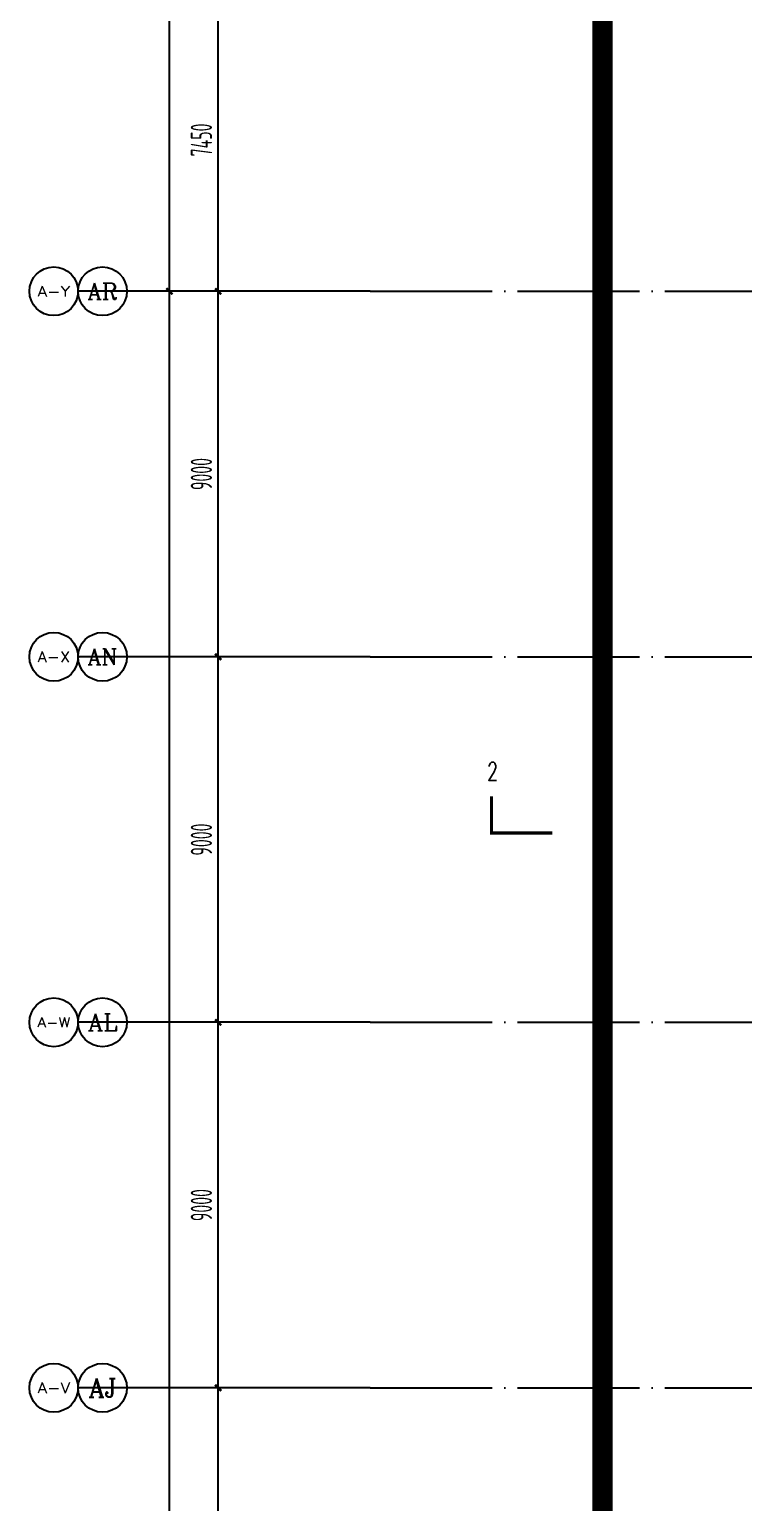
# Model space of a CAD drawing. Extents: x -473190 to 2138458, y -81875 to 2633646.
# Drawn here: x 423429 to 441026, y 122368 to 158639 of the extents above; entities that cross this region are included whole.
import ezdxf
from ezdxf.enums import TextEntityAlignment as Align

# ---------------------------------------------------------------- set-up
doc = ezdxf.new("R2010")
doc.units = 0
doc.header["$LTSCALE"] = 1000
doc.linetypes.add('ACAD_ISO05W100', pattern=[34, 24, -3, 0.5, -3, 0.5, -3])
doc.linetypes.add('DOTE', pattern=[2.42, 2, -0.2, 0.02, -0.2])
for name, color, linetype in [('A-REDLINE', 1, 'ACAD_ISO05W100'), ('AXIS', 3, 'Continuous'), ('AXIS_TEXT', 7, 'Continuous'), ('DIM_SYMB', 3, 'Continuous'), ('DOTE', 1, 'DOTE'), ('PUB_TEXT', 7, 'Continuous'), ('RF-QT', 30, 'Continuous')]:
    doc.layers.add(name, color=color, linetype=linetype)
doc.styles.add('_TCH_AXIS', font='COMPLEX', dxfattribs={"bigfont": 'GBCBIG'})
doc.styles.add('_TCH_DIM_T3', font='tssdeng.shx', dxfattribs={"width": 0.564706, "bigfont": '@@@tssdchn.shx'})
doc.styles.add('_TCH_LABEL', font='COMPLEX', dxfattribs={"bigfont": 'GBCBIG'})
doc.styles.add('COMPLEX', font='COMPLEX.shx', dxfattribs={"width": 0.65})
doc.dimstyles.new('_TCH_ARCH&&150', dxfattribs={"dimtxt": 525, "dimasz": 150, "dimexe": 375, "dimexo": 450, "dimgap": 150, "dimtad": 1, "dimdec": 0, "dimzin": 0, "dimdsep": 46, "dimtxsty": '_TCH_DIM_T3', "dimblk": 'ARCHTICK', "dimcen": 0.09, "dimclrt": 7, "dimazin": 2, "dimtfac": 1, "dimtdec": 0, "dimtix": 1, "dimtmove": 2, "dimatfit": 3, "dimfxl": 0, "dimtolj": 1, "dimtzin": 0, "dimarcsym": 0})

# ---------------------------------------------------------------- blocks, each defined once
blk = doc.blocks.new('_AXISO')
blk.add_circle((0, 0), 0.5)
at = {"layer": 'AXIS_TEXT', "style": 'COMPLEX', "width": 1.041667}
blk.add_attdef('A', text='', height=0.56, dxfattribs=at).set_placement((-0.25, -0.28), (0.25, -0.28), align=Align.FIT)
blk = doc.blocks.new('_ArchTick')
at = {"color": 0, "linetype": 'ByBlock', "const_width": 0.4}
blk.add_lwpolyline([(-0.5, -0.5), (0.5, 0.5)], dxfattribs=at)
blk = doc.blocks.new('*D5322')
at = {"layer": 'AXIS', "color": 0, "lineweight": -2, "transparency": 16777216}
for p, q in [((-298298, -3257), (-303173, -3257)), ((-302798, -204257), (-302798, -3257)), ((-298298, -204257), (-303173, -204257))]:
    blk.add_line(p, q, dxfattribs=at)
at = {"layer": 'Defpoints', "color": 0, "transparency": 16777216}
for p in [(-302798, -3257), (-297848, -3257), (-297848, -204257)]:
    blk.add_point(p, dxfattribs=at)
at = {"layer": 'AXIS', "color": 0, "lineweight": -2, "transparency": 16777216, "xscale": 150, "yscale": 150, "zscale": 150}
for p, rotation in [((-302798, -3257), 90), ((-302798, -204257), 270)]:
    blk.add_blockref('_ArchTick', p, dxfattribs=dict(at, rotation=rotation))
at = {"layer": 'AXIS', "color": 7, "transparency": 16777216, "insert": (-303211, -103757), "char_height": 525, "attachment_point": 5, "rotation": 90, "style": '_TCH_DIM_T3'}
blk.add_mtext('\\A1;201000', dxfattribs=at)
blk = doc.blocks.new('*D5342')
at = {"layer": 'AXIS', "color": 0, "lineweight": -2, "transparency": 16777216}
for p, q in [((-298298, -30257), (-301973, -30257)), ((-301598, -39257), (-301598, -30257)), ((-298298, -39257), (-301973, -39257))]:
    blk.add_line(p, q, dxfattribs=at)
at = {"layer": 'Defpoints', "color": 0, "transparency": 16777216}
for p in [(-301598, -30257), (-297848, -30257), (-297848, -39257)]:
    blk.add_point(p, dxfattribs=at)
at = {"layer": 'AXIS', "color": 0, "lineweight": -2, "transparency": 16777216, "xscale": 150, "yscale": 150, "zscale": 150}
for p, rotation in [((-301598, -30257), 90), ((-301598, -39257), 270)]:
    blk.add_blockref('_ArchTick', p, dxfattribs=dict(at, rotation=rotation))
at = {"layer": 'AXIS', "color": 7, "transparency": 16777216, "insert": (-302011, -34757), "char_height": 525, "attachment_point": 5, "rotation": 90, "style": '_TCH_DIM_T3'}
blk.add_mtext('\\A1;9000', dxfattribs=at)
blk = doc.blocks.new('*D5343')
at = {"layer": 'AXIS', "color": 0, "lineweight": -2, "transparency": 16777216}
for p, q in [((-298298, -21257), (-301973, -21257)), ((-301598, -30257), (-301598, -21257)), ((-298298, -30257), (-301973, -30257))]:
    blk.add_line(p, q, dxfattribs=at)
at = {"layer": 'Defpoints', "color": 0, "transparency": 16777216}
for p in [(-301598, -21257), (-297848, -21257), (-297848, -30257)]:
    blk.add_point(p, dxfattribs=at)
at = {"layer": 'AXIS', "color": 0, "lineweight": -2, "transparency": 16777216, "xscale": 150, "yscale": 150, "zscale": 150}
for p, rotation in [((-301598, -21257), 90), ((-301598, -30257), 270)]:
    blk.add_blockref('_ArchTick', p, dxfattribs=dict(at, rotation=rotation))
at = {"layer": 'AXIS', "color": 7, "transparency": 16777216, "insert": (-302011, -25757), "char_height": 525, "attachment_point": 5, "rotation": 90, "style": '_TCH_DIM_T3'}
blk.add_mtext('\\A1;9000', dxfattribs=at)
blk = doc.blocks.new('*D5344')
at = {"layer": 'AXIS', "color": 0, "lineweight": -2, "transparency": 16777216}
for p, q in [((-298298, -12257), (-301973, -12257)), ((-301598, -21257), (-301598, -12257)), ((-298298, -21257), (-301973, -21257))]:
    blk.add_line(p, q, dxfattribs=at)
at = {"layer": 'Defpoints', "color": 0, "transparency": 16777216}
for p in [(-301598, -12257), (-297848, -12257), (-297848, -21257)]:
    blk.add_point(p, dxfattribs=at)
at = {"layer": 'AXIS', "color": 0, "lineweight": -2, "transparency": 16777216, "xscale": 150, "yscale": 150, "zscale": 150}
for p, rotation in [((-301598, -12257), 90), ((-301598, -21257), 270)]:
    blk.add_blockref('_ArchTick', p, dxfattribs=dict(at, rotation=rotation))
at = {"layer": 'AXIS', "color": 7, "transparency": 16777216, "insert": (-302011, -16757), "char_height": 525, "attachment_point": 5, "rotation": 90, "style": '_TCH_DIM_T3'}
blk.add_mtext('\\A1;9000', dxfattribs=at)
blk = doc.blocks.new('*D5345')
at = {"layer": 'AXIS', "color": 0, "lineweight": -2, "transparency": 16777216}
for p, q in [((-298298, -3257), (-301973, -3257)), ((-301598, -12257), (-301598, -3257)), ((-298298, -12257), (-301973, -12257))]:
    blk.add_line(p, q, dxfattribs=at)
at = {"layer": 'Defpoints', "color": 0, "transparency": 16777216}
for p in [(-301598, -3257), (-297848, -3257), (-297848, -12257)]:
    blk.add_point(p, dxfattribs=at)
at = {"layer": 'AXIS', "color": 0, "lineweight": -2, "transparency": 16777216, "xscale": 150, "yscale": 150, "zscale": 150}
for p, rotation in [((-301598, -3257), 90), ((-301598, -12257), 270)]:
    blk.add_blockref('_ArchTick', p, dxfattribs=dict(at, rotation=rotation))
at = {"layer": 'AXIS', "color": 7, "transparency": 16777216, "insert": (-302011, -7757), "char_height": 525, "attachment_point": 5, "rotation": 90, "style": '_TCH_DIM_T3'}
blk.add_mtext('\\A1;9000', dxfattribs=at)
blk = doc.blocks.new('*D5346')
at = {"layer": 'AXIS', "color": 0, "lineweight": -2, "transparency": 16777216}
for p, q in [((-298298, 4193), (-301973, 4193)), ((-301598, -3257), (-301598, 4193)), ((-298298, -3257), (-301973, -3257))]:
    blk.add_line(p, q, dxfattribs=at)
at = {"layer": 'Defpoints', "color": 0, "transparency": 16777216}
for p in [(-301598, 4193), (-297848, 4193), (-297848, -3257)]:
    blk.add_point(p, dxfattribs=at)
at = {"layer": 'AXIS', "color": 0, "lineweight": -2, "transparency": 16777216, "xscale": 150, "yscale": 150, "zscale": 150}
for p, rotation in [((-301598, 4193), 90), ((-301598, -3257), 270)]:
    blk.add_blockref('_ArchTick', p, dxfattribs=dict(at, rotation=rotation))
at = {"layer": 'AXIS', "color": 7, "transparency": 16777216, "insert": (-302011, 468), "char_height": 525, "attachment_point": 5, "rotation": 90, "style": '_TCH_DIM_T3'}
blk.add_mtext('\\A1;7450', dxfattribs=at)
blk = doc.blocks.new('*D5409')
at = {"layer": 'AXIS', "color": 0, "lineweight": -2, "transparency": 16777216}
for p, q in [((-298298, 4193), (-303173, 4193)), ((-302798, -204257), (-302798, 4193)), ((-298298, -204257), (-303173, -204257))]:
    blk.add_line(p, q, dxfattribs=at)
at = {"layer": 'Defpoints', "color": 0, "transparency": 16777216}
for p in [(-302798, 4193), (-297848, 4193), (-297848, -204257)]:
    blk.add_point(p, dxfattribs=at)
at = {"layer": 'AXIS', "color": 0, "lineweight": -2, "transparency": 16777216, "xscale": 150, "yscale": 150, "zscale": 150}
for p, rotation in [((-302798, 4193), 90), ((-302798, -204257), 270)]:
    blk.add_blockref('_ArchTick', p, dxfattribs=dict(at, rotation=rotation))
at = {"layer": 'AXIS', "color": 7, "transparency": 16777216, "insert": (-303211, -100032), "char_height": 525, "attachment_point": 5, "rotation": 90, "style": '_TCH_DIM_T3'}
blk.add_mtext('\\A1;208450', dxfattribs=at)
blk = doc.blocks.new('*D5429')
at = {"layer": 'AXIS', "color": 0, "lineweight": -2, "transparency": 16777216}
for p, q in [((-298298, -30257), (-301973, -30257)), ((-301598, -39257), (-301598, -30257)), ((-298298, -39257), (-301973, -39257))]:
    blk.add_line(p, q, dxfattribs=at)
at = {"layer": 'Defpoints', "color": 0, "transparency": 16777216}
for p in [(-301598, -30257), (-297848, -30257), (-297848, -39257)]:
    blk.add_point(p, dxfattribs=at)
at = {"layer": 'AXIS', "color": 0, "lineweight": -2, "transparency": 16777216, "xscale": 150, "yscale": 150, "zscale": 150}
for p, rotation in [((-301598, -30257), 90), ((-301598, -39257), 270)]:
    blk.add_blockref('_ArchTick', p, dxfattribs=dict(at, rotation=rotation))
at = {"layer": 'AXIS', "color": 7, "transparency": 16777216, "insert": (-302011, -34757), "char_height": 525, "attachment_point": 5, "rotation": 90, "style": '_TCH_DIM_T3'}
blk.add_mtext('\\A1;9000', dxfattribs=at)
blk = doc.blocks.new('*D5430')
at = {"layer": 'AXIS', "color": 0, "lineweight": -2, "transparency": 16777216}
for p, q in [((-298298, -21257), (-301973, -21257)), ((-301598, -30257), (-301598, -21257)), ((-298298, -30257), (-301973, -30257))]:
    blk.add_line(p, q, dxfattribs=at)
at = {"layer": 'Defpoints', "color": 0, "transparency": 16777216}
for p in [(-301598, -21257), (-297848, -21257), (-297848, -30257)]:
    blk.add_point(p, dxfattribs=at)
at = {"layer": 'AXIS', "color": 0, "lineweight": -2, "transparency": 16777216, "xscale": 150, "yscale": 150, "zscale": 150}
for p, rotation in [((-301598, -21257), 90), ((-301598, -30257), 270)]:
    blk.add_blockref('_ArchTick', p, dxfattribs=dict(at, rotation=rotation))
at = {"layer": 'AXIS', "color": 7, "transparency": 16777216, "insert": (-302011, -25757), "char_height": 525, "attachment_point": 5, "rotation": 90, "style": '_TCH_DIM_T3'}
blk.add_mtext('\\A1;9000', dxfattribs=at)
blk = doc.blocks.new('*D5431')
at = {"layer": 'AXIS', "color": 0, "lineweight": -2, "transparency": 16777216}
for p, q in [((-298298, -12257), (-301973, -12257)), ((-301598, -21257), (-301598, -12257)), ((-298298, -21257), (-301973, -21257))]:
    blk.add_line(p, q, dxfattribs=at)
at = {"layer": 'Defpoints', "color": 0, "transparency": 16777216}
for p in [(-301598, -12257), (-297848, -12257), (-297848, -21257)]:
    blk.add_point(p, dxfattribs=at)
at = {"layer": 'AXIS', "color": 0, "lineweight": -2, "transparency": 16777216, "xscale": 150, "yscale": 150, "zscale": 150}
for p, rotation in [((-301598, -12257), 90), ((-301598, -21257), 270)]:
    blk.add_blockref('_ArchTick', p, dxfattribs=dict(at, rotation=rotation))
at = {"layer": 'AXIS', "color": 7, "transparency": 16777216, "insert": (-302011, -16757), "char_height": 525, "attachment_point": 5, "rotation": 90, "style": '_TCH_DIM_T3'}
blk.add_mtext('\\A1;9000', dxfattribs=at)
blk = doc.blocks.new('*D5432')
at = {"layer": 'AXIS', "color": 0, "lineweight": -2, "transparency": 16777216}
for p, q in [((-298298, -3257), (-301973, -3257)), ((-301598, -12257), (-301598, -3257)), ((-298298, -12257), (-301973, -12257))]:
    blk.add_line(p, q, dxfattribs=at)
at = {"layer": 'Defpoints', "color": 0, "transparency": 16777216}
for p in [(-301598, -3257), (-297848, -3257), (-297848, -12257)]:
    blk.add_point(p, dxfattribs=at)
at = {"layer": 'AXIS', "color": 0, "lineweight": -2, "transparency": 16777216, "xscale": 150, "yscale": 150, "zscale": 150}
for p, rotation in [((-301598, -3257), 90), ((-301598, -12257), 270)]:
    blk.add_blockref('_ArchTick', p, dxfattribs=dict(at, rotation=rotation))
at = {"layer": 'AXIS', "color": 7, "transparency": 16777216, "insert": (-302011, -7757), "char_height": 525, "attachment_point": 5, "rotation": 90, "style": '_TCH_DIM_T3'}
blk.add_mtext('\\A1;9000', dxfattribs=at)
blk = doc.blocks.new('*D5433')
at = {"layer": 'AXIS', "color": 0, "lineweight": -2, "transparency": 16777216}
for p, q in [((-298298, 4193), (-301973, 4193)), ((-301598, -3257), (-301598, 4193)), ((-298298, -3257), (-301973, -3257))]:
    blk.add_line(p, q, dxfattribs=at)
at = {"layer": 'Defpoints', "color": 0, "transparency": 16777216}
for p in [(-301598, 4193), (-297848, 4193), (-297848, -3257)]:
    blk.add_point(p, dxfattribs=at)
at = {"layer": 'AXIS', "color": 0, "lineweight": -2, "transparency": 16777216, "xscale": 150, "yscale": 150, "zscale": 150}
for p, rotation in [((-301598, 4193), 90), ((-301598, -3257), 270)]:
    blk.add_blockref('_ArchTick', p, dxfattribs=dict(at, rotation=rotation))
at = {"layer": 'AXIS', "color": 7, "transparency": 16777216, "insert": (-302011, 468), "char_height": 525, "attachment_point": 5, "rotation": 90, "style": '_TCH_DIM_T3'}
blk.add_mtext('\\A1;7450', dxfattribs=at)
blk = doc.blocks.new('A$C4F5A101F')
at = {"layer": 'AXIS'}
for p, q in [((-297848.4, -3257.4), (-305048.4, -3257.4)), ((-297848.4, -3257.4), (-303848.4, -3257.4)), ((-297848.4, -12257.4), (-305048.4, -12257.4)), ((-297848.4, -12257.4), (-303848.4, -12257.4)), ((-297848.4, -21257.4), (-305048.4, -21257.4)), ((-297848.4, -21257.4), (-303848.4, -21257.4)), ((-297848.4, -30257.4), (-305048.4, -30257.4)), ((-297848.4, -30257.4), (-303848.4, -30257.4))]:
    blk.add_line(p, q, dxfattribs=at)
at = {"layer": 'DOTE', "color": 16, "linetype": 'DOTE', "ltscale": 1.5}
for p, q in [((-297848.4, -3257.4), (-173939.7, -3257.4)), ((-297848.4, -12257.4), (-173939.7, -12257.4)), ((-297848.4, -21257.4), (-173939.7, -21257.4)), ((-297848.4, -30257.4), (-173939.7, -30257.4))]:
    blk.add_line(p, q, dxfattribs=at)
at = {"layer": 'AXIS'}
ref = blk.add_blockref('_AXISO', (-305648.4, -3257.4), dxfattribs=dict(at, xscale=1200, yscale=1200, zscale=1200))
ref.add_attrib('A', 'A-Y', dxfattribs={"layer": 'AXIS_TEXT', "height": 254.69, "style": '_TCH_AXIS'}).set_placement((-306048.6, -3384.7), (-305248.1, -3384.7), align=Align.FIT)
ref = blk.add_blockref('_AXISO', (-304448.4, -3257.4), dxfattribs=dict(at, xscale=1200, yscale=1200, zscale=1200))
ref.add_attrib('A', 'AR', dxfattribs={"layer": 'AXIS_TEXT', "height": 398.24, "style": '_TCH_AXIS'}).set_placement((-304818.2, -3456.5), (-304078.6, -3456.5), align=Align.FIT)
ref = blk.add_blockref('_AXISO', (-305648.4, -12257.4), dxfattribs=dict(at, xscale=1200, yscale=1200, zscale=1200))
ref.add_attrib('A', 'A-X', dxfattribs={"layer": 'AXIS_TEXT', "height": 258.24, "style": '_TCH_AXIS'}).set_placement((-306048, -12386.5), (-305248.7, -12386.5), align=Align.FIT)
ref = blk.add_blockref('_AXISO', (-304448.4, -12257.4), dxfattribs=dict(at, xscale=1200, yscale=1200, zscale=1200))
ref.add_attrib('A', 'AN', dxfattribs={"layer": 'AXIS_TEXT', "height": 390.46, "style": '_TCH_AXIS'}).set_placement((-304820.2, -12452.6), (-304076.5, -12452.6), align=Align.FIT)
ref = blk.add_blockref('_AXISO', (-305648.4, -21257.4), dxfattribs=dict(at, xscale=1200, yscale=1200, zscale=1200))
ref.add_attrib('A', 'A-W', dxfattribs={"layer": 'AXIS_TEXT', "height": 244.58, "style": '_TCH_AXIS'}).set_placement((-306050.2, -21379.7), (-305246.6, -21379.7), align=Align.FIT)
ref = blk.add_blockref('_AXISO', (-304448.4, -21257.4), dxfattribs=dict(at, xscale=1200, yscale=1200, zscale=1200))
ref.add_attrib('A', 'AL', dxfattribs={"layer": 'AXIS_TEXT', "height": 423.25, "style": '_TCH_AXIS'}).set_placement((-304811.2, -21469), (-304085.6, -21469), align=Align.FIT)
ref = blk.add_blockref('_AXISO', (-305648.4, -30257.4), dxfattribs=dict(at, xscale=1200, yscale=1200, zscale=1200))
ref.add_attrib('A', 'A-V', dxfattribs={"layer": 'AXIS_TEXT', "height": 258.24, "style": '_TCH_AXIS'}).set_placement((-306048, -30386.5), (-305248.7, -30386.5), align=Align.FIT)
ref = blk.add_blockref('_AXISO', (-304448.4, -30257.4), dxfattribs=dict(at, xscale=1200, yscale=1200, zscale=1200))
ref.add_attrib('A', 'AJ', dxfattribs={"layer": 'AXIS_TEXT', "height": 460.87, "style": '_TCH_AXIS'}).set_placement((-304799.5, -30487.8), (-304097.2, -30487.8), align=Align.FIT)
for p1, p2, distance, picture, middle in [((-297848.4, -204257.4), (-297848.4, 4192.6), 4950, '*D5409', (-303210.9, -100032.4)), ((-297848.4, -3257.4), (-297848.4, 4192.6), 3750, '*D5346', (-302010.9, 467.6)), ((-297848.4, -3257.4), (-297848.4, 4192.6), 3750, '*D5433', (-302010.9, 467.6)), ((-297848.4, -204257.4), (-297848.4, -3257.4), 4950, '*D5322', (-303210.9, -103757.4)), ((-297848.4, -12257.4), (-297848.4, -3257.4), 3750, '*D5345', (-302010.9, -7757.4)), ((-297848.4, -12257.4), (-297848.4, -3257.4), 3750, '*D5432', (-302010.9, -7757.4)), ((-297848.4, -21257.4), (-297848.4, -12257.4), 3750, '*D5344', (-302010.9, -16757.4)), ((-297848.4, -21257.4), (-297848.4, -12257.4), 3750, '*D5431', (-302010.9, -16757.4)), ((-297848.4, -30257.4), (-297848.4, -21257.4), 3750, '*D5343', (-302010.9, -25757.4)), ((-297848.4, -30257.4), (-297848.4, -21257.4), 3750, '*D5430', (-302010.9, -25757.4)), ((-297848.4, -39257.4), (-297848.4, -30257.4), 3750, '*D5342', (-302010.9, -34757.4)), ((-297848.4, -39257.4), (-297848.4, -30257.4), 3750, '*D5429', (-302010.9, -34757.4))]:
    dim = blk.add_aligned_dim(p1=p1, p2=p2, distance=distance, dimstyle='_TCH_ARCH&&150', dxfattribs=at)
    dim.commit()
    dim.dimension.update_dxf_attribs({"geometry": picture, "text_midpoint": middle})

msp = doc.modelspace()

# ---------------------------------------------------------------- linework, layer by layer
at = {"layer": 'A-REDLINE', "const_width": 500, "flags": 128}
msp.add_lwpolyline([(437553.5, 184610.6), (451649.1, 183236.2), (465777.4, 182253.8), (479927.5, 181664), (494088.5, 181467.4), (569667.9, 181467.4), (645247.3, 181467.4), (652717.3, 181281.3), (660168.7, 180723.4), (667583.2, 179795.1), (674942.2, 178498.7), (682227.5, 176837.5), (689421, 174815.5), (696505, 172437.8), (703461.7, 169710.2), (710274, 166639.6), (716924.9, 163233.6), (723397.9, 159500.5), (729676.9, 155449.8), (658092.8, 76795.5), (586508.7, -1858.7), (514924.6, -80513), (437553.5, -58186.1), (437553.5, 63212.2)], close=True, dxfattribs=at)
at = {"layer": 'DIM_SYMB', "const_width": 75}
msp.add_lwpolyline([(434811.4, 139753.6), (434811.4, 138853.6), (436311.4, 138853.6)], dxfattribs=at)

# ---------------------------------------------------------------- block references
at = {"layer": 'RF-QT'}
msp.add_blockref('A$C4F5A101F', (729676.9, 155449.8), dxfattribs=at)

# ---------------------------------------------------------------- texts
at = {"layer": 'PUB_TEXT', "style": '_TCH_LABEL', "width": 0.705882}
msp.add_text('2', height=446.2, dxfattribs=at).set_placement((434706.4, 140149.2))

doc.saveas('drawing.dxf')
